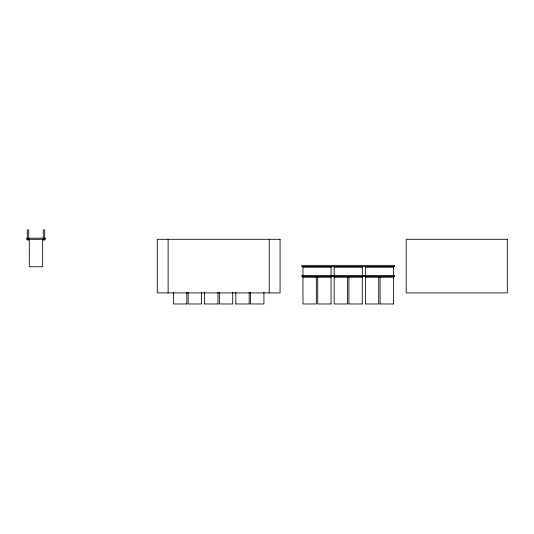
<?xml version="1.0" encoding="UTF-8"?>
<svg xmlns="http://www.w3.org/2000/svg" width="534" height="534" viewBox="0 0 534 534"><rect width="100%" height="100%" fill="white"/><g stroke="black" fill="none" stroke-linecap="round" stroke-linejoin="round"><path stroke-width="0.8" d="M302.958 267.247L331.127 267.247M334.157 267.247L362.326 267.247M365.363 267.247L393.531 267.247M302.958 277.246L331.127 277.246M334.157 277.246L362.326 277.246L362.326 276.525M365.363 277.246L393.531 277.246M186.767 303.966L173.45 303.966L173.43 292.325M204.649 303.966L217.972 303.966M235.854 303.966L249.171 303.966M331.033 303.966L317.71 303.966L317.69 276.525M348.916 303.966L362.232 303.966M380.115 303.966L393.438 303.966M393.531 266.526L393.531 275.751M393.458 276.525L393.458 303.966M380.095 276.525L380.095 303.966M378.726 276.525L378.726 303.966L365.383 303.966L365.363 276.525M365.363 266.526L365.363 275.751M362.326 266.526L362.326 275.751M362.252 276.525L362.252 303.966M348.896 276.525L348.896 303.966M347.521 276.525L347.521 303.966L334.177 303.966L334.157 276.525M334.157 266.526L334.157 275.751M331.127 266.526L331.053 275.751M331.053 276.525L331.053 303.966M316.322 276.525L316.322 303.966L302.978 303.966L302.958 276.525M302.958 266.526L302.958 275.751M269.236 239.305L269.236 292.899M263.929 292.325L263.929 303.966L250.586 303.966L250.566 292.325M249.191 292.325L249.191 303.966M235.834 292.325L235.834 303.966M232.724 292.325L232.724 303.966L219.387 303.966L219.361 292.325M217.992 292.325L217.992 303.966M204.629 292.325L204.629 303.966M201.525 292.325L201.525 303.966L188.182 303.966L188.162 292.325M186.787 292.325L186.787 303.966M168.117 239.305L168.117 292.899M44.696 238.531L44.696 230.034L43.234 230.034L43.234 238.531M44.696 239.305L44.696 240.026L43.234 240.026L43.234 239.305M42.66 239.305L42.66 266.753L29.323 266.753L29.303 239.305M28.723 238.531L28.723 230.034L27.281 230.034L27.281 238.531M28.723 239.305L28.723 240.026L27.281 240.026L27.281 239.305M45.263 238.217L26.7 238.217L26.7 239.305L45.263 239.305L45.263 238.217M280.07 239.305L157.283 239.305L157.283 292.899L280.07 292.899L280.07 239.305M507.3 239.305L406.18 239.305L406.18 292.899L507.3 292.899L507.3 239.305M394.613 265.371L301.803 265.371L301.803 266.526L394.613 266.526L394.613 265.371M332.175 275.437L301.837 275.437L301.837 276.525L332.175 276.525L332.175 275.437M363.374 275.437L333.042 275.437L333.042 276.525L363.374 276.525L363.374 275.437M394.579 275.437L364.241 275.437L364.241 276.525L394.579 276.525L394.579 275.437"/></g></svg>
